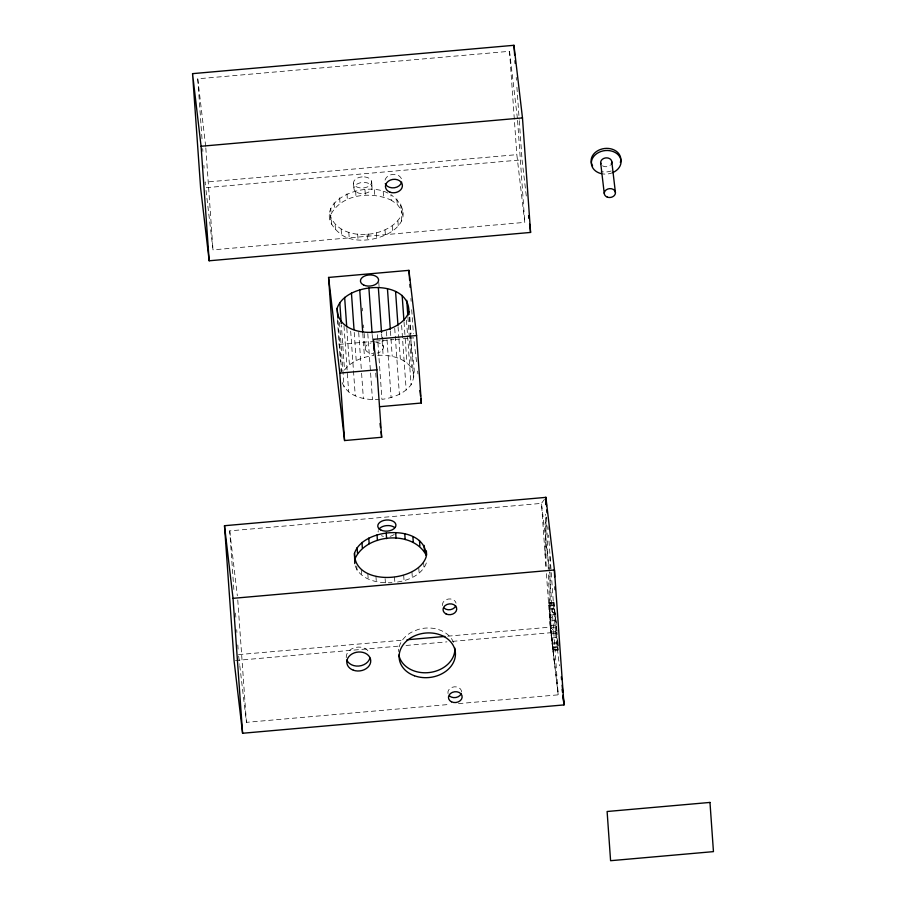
<?xml version="1.0" encoding="UTF-8"?>
<svg xmlns="http://www.w3.org/2000/svg" width="906" height="906" viewBox="0 0 906 906"><rect width="100%" height="100%" fill="white"/><g stroke="black" fill="none" stroke-linecap="round" stroke-linejoin="round"><path stroke-width="0.68" stroke-dasharray="4.53 3.4" d="M545.129 555.038L545.672 514.246M377.36 334.722L381.936 399.376C392.83 397.847 404.144 393.861 411.052 384.824C418.912 369.659 409.319 351.449 411.131 335.356M458.504 703.634L558.209 694.845L551.641 637.949L549.002 602.399L553.815 601.98L556.363 624.732M546.443 573.623L550.259 627.133L553.226 650.599L558.028 650.18L553.815 601.98M553.226 650.599L549.002 602.399M558.028 650.18L557.507 638.741L552.694 639.16M402.638 215.243L401.132 209.569L397.258 204.428L391.279 200.181L390.894 194.609C429.399 224.439 367.281 252.174 341.528 234.779C303.465 205.639 363.736 177.553 389.614 194.088M330.169 219.728L331.132 213.907L330.735 208.323M401.675 221.064L401.29 215.481L402.253 209.66M397.508 582.037C409.286 580.202 422.547 574.461 426.601 562.298M331.132 213.907C342.525 193.691 371.811 191.132 391.279 200.181M329.773 214.144C338.21 242.91 388.685 239.229 401.29 215.481M544.427 499.376L541.471 503.374L546.046 567.983L545.944 517.145M373.465 352.672L373.668 355.48C362.762 357.009 351.449 360.996 344.54 370.033L341.358 325.05M202.004 138.856L197.757 78.811L509.523 51.302L517.473 119.014M206.036 190.441L213.012 249.863L524.778 222.366L516.828 154.654L205.062 182.151L205.39 184.915M206.274 187.667L522.049 159.818L526.635 198.924M338.98 344.405L374.223 341.302M375.628 341.177L381.267 340.679M382.683 340.554L393.963 339.557M395.367 339.433L408.051 338.323M409.467 338.198L413.691 337.825L416.794 364.178M233.861 589.478L229.716 530.871L541.471 503.374L549.432 571.086M548.923 603.045L553.725 602.615M549.24 603.407L554.042 602.977M548.991 605.276L553.793 604.857M549.591 605.978L554.404 605.559M553.996 608.538L549.195 608.968L554.336 613.419L549.987 619.591L554.789 619.16M550.055 609.953L554.857 609.534M550.588 615.061L555.389 614.63M551.154 620.938L555.967 620.519L555.661 610.689M550.508 625.797L555.31 625.378M238.493 654.63L404.201 640.021M447.734 636.182L550.259 627.133L555.469 632.297L559.41 665.808M551.743 627.405L556.544 626.986L557.235 635.287M551.075 632.06L555.876 631.641M235.469 660.519L400.407 645.967M406.047 645.468L446.93 641.867M452.558 641.369L555.469 632.297L548.572 535.061M552.252 633.419L557.054 632.988M556.454 637.518L551.641 637.949L550.259 627.133L548.413 572.128M556.986 642.626L552.173 643.045L550.259 627.133L549.953 554.608M553.034 644.041L557.847 643.611M552.637 647.02L557.439 646.601M553.249 647.722L558.051 647.303M553 649.602L557.802 649.172M553.306 649.964L558.119 649.545M239.784 665.683L246.443 722.342L450.078 704.381M377.723 355.345C391.335 354.574 409.263 358.64 413.815 373.295M342.242 382.66C347.508 397.021 365.639 400.373 379.229 399.467M355.186 565.842C360.418 580.134 378.436 583.532 391.97 582.649M602.513 165.775L603.713 166.376A5.595 4.428 -6.7 0 0 610.395 165.085M401.403 178.675L400.441 177.134A8.505 6.727 -6.7 0 0 390.69 174.847A8.505 6.727 -6.7 0 0 384.869 181.88M554.517 663.452L550.712 631.006M550.259 627.133L558.209 694.845L549.534 572.49M417.609 371.109L417.926 373.884M368.64 233.895L368.901 236.115M197.757 78.811L205.707 146.512M229.716 530.871L237.338 595.82M238.652 656.012L239.626 664.302M552.23 643.985L553.034 651.629M556.499 626.148L557.167 633.181M557.971 641.618L558.379 645.831M555.967 620.519L556.318 624.393M516.216 77.418L516.42 80.215M516.907 87.191L519.183 119.32M519.285 120.713L522.049 159.818M547.971 526.692L548.175 529.478M517.575 120.407L524.778 222.366M509.523 51.302L516.828 154.654M410.916 298.47L411.109 301.279M411.709 309.705L413.396 333.601M409.84 317.077L411.03 333.94M409.286 317.281L413.657 379.116M400.735 203.986L401.132 209.569M407.938 317.168L411.517 367.757M406.488 320.169L411.052 384.824M423.612 562.422L424.008 568.005M396.862 198.844L397.258 204.428M397.915 221.064L398.312 226.647M404.042 322.117L405.129 337.576M405.231 338.991L406.919 362.876M401.618 325.379L406.182 390.022M418.742 567.632L419.138 573.215M392.377 226.024L392.774 231.608M398.051 326.67L398.855 337.904M398.946 339.32L400.339 358.991M394.722 328.312L399.387 394.37M411.936 571.969L412.332 577.552M383.215 191.54L383.612 197.123M385.039 230.022L385.435 235.605M390.441 331.064L392.23 356.364M386.443 331.494L386.941 338.527M387.043 339.931L391.109 397.553M403.668 575.151L404.065 580.735M374.371 189.864L374.767 195.447M376.409 232.774L376.805 238.357M371.664 181.721L372.06 187.304M378.776 282.423L379.07 286.636M382.649 337.236L383.34 347.077A9.094 5.572 -4 0 1 377.417 353.068M381.641 334.076L382.038 339.705M382.128 341.109L383.125 355.163M394.484 576.975L394.88 582.558M364.959 189.682L365.356 195.266M367.066 234.122L367.462 239.705M375.718 373.102L376.013 377.315M372.173 334.405L372.468 338.618M367.802 333.635L370.486 371.585M370.588 372.989L372.468 399.693M385.118 578.685L385.412 582.875M355.616 191.019L356.013 196.602M357.655 233.941L358.04 239.524M353.521 183.137L353.918 188.72M362.366 308.097L362.559 310.905M363.555 324.971L363.759 327.779M364.155 333.397L365.243 348.855A9.094 5.572 -4 0 0 372.728 353.533M362.796 333.408L364.484 357.304M358.697 332.434L361.483 371.788M361.585 373.193L363.374 398.493M375.922 576.091L376.318 581.675M346.975 193.782L347.372 199.365M348.81 232.264L349.195 237.848M354.223 332.377L356.205 360.486M350.69 331.211L355.254 395.865M367.813 573.464L368.198 579.047M339.648 197.78L340.033 203.363M341.132 229.195L341.528 234.779M346.828 328.289L349.41 364.824M344.008 325.911L348.674 391.981M361.234 569.58L361.619 575.163M334.099 202.74L334.495 208.323M335.152 224.948L335.548 230.532M339.512 322.445L344.076 387.1M356.738 566.091L357.032 570.282M331.279 219.818L331.675 225.401M338.063 320.917L341.641 371.517M337.417 319.716L340.396 361.879M340.894 368.901L341.086 371.72M205.809 147.905L213.012 249.863M237.768 599.987L246.443 722.342M202.695 148.641L202.887 151.427M203.884 165.402L204.077 168.188M235.537 613.045L235.832 617.201M236.715 629.681L236.908 632.456M237.802 644.925L238.097 649.092M546.567 517.111L548.356 570.712M346.239 657.643A12.005 9.479 -6.7 0 1 355.967 647.348A12.005 9.479 -6.7 0 1 369.557 653.124M394.212 534.427A9.094 5.572 -4 0 1 388.04 536.669M383.408 536.375A9.094 5.572 -4 0 1 381.415 535.684M378.187 532.037A9.094 5.572 -4 0 1 378.289 530.576M448.017 693.532A6.863 5.413 -6.7 0 1 454.348 686.816A6.863 5.413 -6.7 0 1 461.562 692.331M398.538 651.55A28.245 22.31 -6.7 0 1 398.708 649.194M399.172 646.861A28.245 22.31 -6.7 0 1 411.449 632.252L418.096 629.466A28.245 22.31 -6.7 0 1 453.521 642.377M442.57 605.582A6.863 5.413 -6.7 0 1 448.153 599.059A6.863 5.413 -6.7 0 1 456.058 603.147M612.66 172.65A14.892 11.767 -6.7 0 1 601.301 173.646M611.222 170.985A14.892 11.767 -6.7 0 1 601.063 171.528M375.854 342.4A9.094 5.572 -4 0 1 383.34 347.077M365.243 348.855A9.094 5.572 -4 0 1 371.177 342.864M362.094 176.885L359.761 177.248A9.094 5.572 -4 0 0 353.668 183.85A9.094 5.572 -4 0 0 363.091 187.984L365.424 187.61A9.094 5.572 -4 0 0 371.517 181.007A9.094 5.572 -4 0 0 362.094 176.885M356.93 192.434A9.094 5.572 -4 0 0 371.879 188.765A9.094 5.572 -4 0 0 360.158 182.831A9.094 5.572 -4 0 0 356.93 192.434"/><path stroke-width="1.36" d="M545.865 500.18L545.899 497.371L224.495 525.718L234.065 660.644L242.593 733.26L563.996 704.913L554.438 569.987L545.899 497.371L545.922 504.427M337.168 308.267C336.67 341.494 400.35 338.21 408.889 311.653C409.387 278.436 345.718 281.721 337.168 308.267L337.87 318.108M354.495 553.34C353.997 586.556 417.666 583.271 426.205 556.726C426.715 523.498 363.034 526.782 354.495 553.34L354.767 563.577M354.892 558.923C366.296 533.328 413.283 529.908 426.296 555.378M192.548 73.646L513.951 45.3L522.479 117.916L530.576 232.434L209.173 260.781L200.634 188.165L192.548 73.646L201.075 146.262L209.173 260.781M201.075 146.262L522.479 117.916M416.579 335.548L373.329 339.365L376.907 369.818L381.675 437.281L344.574 440.554L333.34 344.903L328.572 277.44L408.923 270.35L416.579 335.548L421.358 403.023L379.489 406.715M328.572 277.44L339.807 373.091L376.907 369.818M224.495 525.718L233.023 598.334L554.438 569.987L554.642 577.009M407.009 639.772L444.925 636.42M611.81 161.812L615.423 192.57M600.655 162.797L604.268 193.556M528.606 215.673L528.934 218.471M529.591 224.054L530.576 232.434M562.196 689.545L562.524 692.343M563.011 696.533L563.996 704.913L563.068 695.061M419.886 390.531L420.543 396.081M420.86 398.855L421.358 403.023M380.044 423.442L380.531 427.598M381.018 431.743L381.675 437.281M561.324 676.782L561.584 679.591M562.128 685.219L562.796 692.252M513.951 45.3L514.642 55.073M515.038 60.657L515.231 63.454M546.499 505.741L545.899 497.371L546.137 504.416M546.794 509.931L546.986 512.728M408.923 270.35L409.625 280.192M409.92 284.416L410.112 287.225M426.364 550.905L426.658 555.084M408.889 311.653L409.082 314.473M406.749 300.294L407.836 315.752M424.065 545.355L424.461 550.939M402.151 295.413L403.94 320.713M419.478 540.486L419.863 546.058M395.571 291.528L397.96 325.254M412.898 536.59L413.283 542.173M387.462 288.889L390.339 329.659M404.778 533.962L405.175 539.546M378.357 287.7L381.539 332.672M395.684 532.762L396.069 538.345M373.329 339.365L374.121 350.611M368.901 288.017L372.072 332.989M386.216 533.079L386.613 538.662M359.716 289.829L362.694 332.004M377.032 534.902L377.428 540.486M351.437 293.023L354.02 329.569M368.765 538.085L369.161 543.668M344.642 297.361L346.726 326.885M361.958 542.434L362.355 548.017M339.773 302.57L341.268 323.646M357.089 547.632L357.485 553.215M339.807 373.091L344.574 440.554M233.023 598.334L242.593 733.26M554.948 586.828L555.027 589.636M369.908 658.016A12.005 9.479 -6.7 0 1 358.867 666.046A12.005 9.479 -6.7 0 1 346.828 660.055M379.002 529.161A9.094 5.572 -4 0 1 386.432 525.627L388.81 525.582A9.094 5.572 -4 0 1 394.676 527.609M461.188 693.736A6.863 5.413 -6.7 0 1 449.557 696.001M454.835 648.062A28.245 22.31 -6.7 0 1 429.546 672.512A28.245 22.31 -6.7 0 1 398.867 655.027M455.741 605.955A6.863 5.413 -6.7 0 1 444.065 608.073M601.301 173.646A14.892 11.767 -6.7 0 1 593.94 156.183A14.892 11.767 -6.7 0 1 617.473 154.111A14.892 11.767 -6.7 0 1 612.66 172.65M592.581 165.889A14.892 11.767 -6.7 0 1 604.495 148.505A14.892 11.767 -6.7 0 1 620.361 162.468M611.222 164.088A5.595 4.428 -6.7 0 0 611.539 160.69L610.904 159.671A5.595 4.428 -6.7 0 0 603.815 158.414A5.595 4.428 -6.7 0 0 600.927 163.929M401.652 182.151A8.505 6.727 -6.7 0 1 389.512 187.316L387.689 186.41A8.505 6.727 -6.7 0 1 385.276 183.59M709.976 802.433L607.111 811.504L610.587 860.7L713.452 851.629L709.976 802.433M607.326 197.123L606.125 196.523A5.595 4.428 -6.7 0 1 606.205 189.852A5.595 4.428 -6.7 0 1 614.517 190.43L615.151 191.438A5.595 4.428 -6.7 0 1 613.487 196.262A5.595 4.428 -6.7 0 1 607.326 197.123M390.09 192.231L388.266 191.313A8.505 6.727 -6.7 0 1 388.38 181.177A8.505 6.727 -6.7 0 1 401.018 182.038L401.981 183.59A8.505 6.727 -6.7 0 1 399.455 190.906A8.505 6.727 -6.7 0 1 390.09 192.231M353.374 670.213A12.005 9.479 -6.7 0 0 370.724 660.44A12.005 9.479 -6.7 0 0 352.219 653.826A12.005 9.479 -6.7 0 0 353.374 670.213M381.018 530.101A9.094 5.572 -4 0 0 395.797 526.137A9.094 5.572 -4 0 0 383.725 520.463A9.094 5.572 -4 0 0 381.018 530.101M445.956 613.883A6.863 5.413 -6.7 0 0 456.703 609.466A6.863 5.413 -6.7 0 0 447.02 604.472A6.863 5.413 -6.7 0 0 445.956 613.883M451.46 701.799A6.863 5.413 -6.7 0 0 462.139 697.246A6.863 5.413 -6.7 0 0 452.343 692.377A6.863 5.413 -6.7 0 0 451.46 701.799M414.404 675.751A28.245 22.31 -6.7 0 0 455.412 652.977A28.245 22.31 -6.7 0 0 412.026 637.156A28.245 22.31 -6.7 0 0 414.404 675.751M363.691 285.039A9.094 5.572 -4 0 0 378.47 281.064A9.094 5.572 -4 0 0 366.409 275.401A9.094 5.572 -4 0 0 363.691 285.039"/></g></svg>
